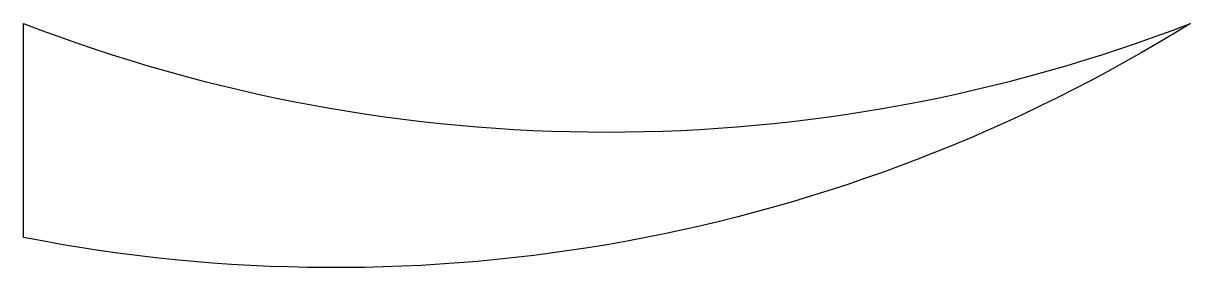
# Model space of a CAD drawing. Extents: x 0 to 360, y -9 to 66.
import ezdxf

# ---------------------------------------------------------------- set-up
doc = ezdxf.new("R2010")
doc.units = 0
doc.layers.get('0').update_dxf_attribs({"linetype": 'CONTINUOUS'})

msp = doc.modelspace()

# ---------------------------------------------------------------- linework, layer by layer
at = {"color": 7}
msp.add_lwpolyline([(0, 0), (0, 66, 0.186244), (360, 66, -0.189577)], format="xyb", close=True, dxfattribs=at)

doc.saveas('drawing.dxf')
